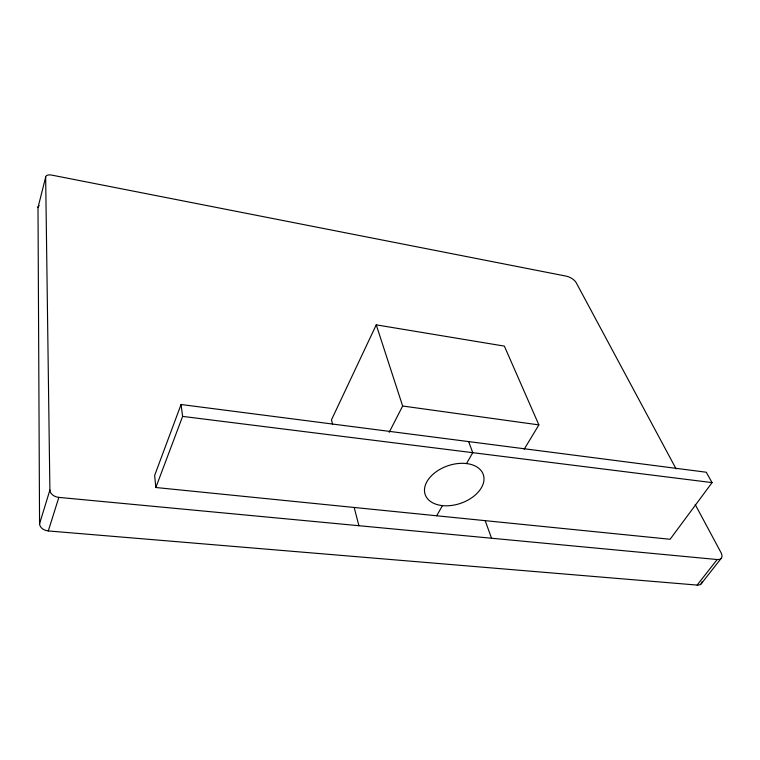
<?xml version="1.0" encoding="UTF-8"?>
<svg xmlns="http://www.w3.org/2000/svg" width="760" height="760" viewBox="0 0 760 760"><rect width="100%" height="100%" fill="white"/><g stroke="black" fill="none" stroke-linecap="round" stroke-linejoin="round"><path stroke-width="1.14" d="M702.003 581.799A10.203 5.652 38 0 1 697.148 585.086L48.298 530.945A8.721 6.374 11.4 0 1 39.558 523.735L38 207.527L45.657 177.184A6.27 3.192 15.5 0 1 51.709 175.094L566.314 276.165A8.512 3.905 28.9 0 1 576.203 282.701L676.106 468.91M39.558 523.735L49.894 490.095L45.657 177.184M48.298 530.945L58.862 497.392A8.911 6.317 12.5 0 1 49.894 490.095M181.07 404.51L154.631 475.456L155.847 487.511L670.111 539.267L712.072 482.609L706.249 472.226L181.07 404.51L182.618 416.394L155.847 487.511M524.144 449.284L538.878 424.897L504.364 346.113L376.248 324.852L331.455 419.9L332.642 424.45M389.167 432.373L402.648 406.011L376.248 324.852M436.658 515.774L442.472 505.618M466.535 463.562L472.758 452.675L468.635 441.588M697.148 585.086L717.174 559.531A10.383 5.548 37.3 0 0 721.003 552.606L695.191 504.478M701.138 583.889L721.173 558.391M58.862 497.392L717.174 559.531M182.618 416.394L712.072 482.609M402.648 406.011L538.878 424.897M485.222 520.733L491.539 538.232M354.198 507.556L358.91 525.711M38 207.527A6.165 3.259 15 0 1 39.235 205.722M441.75 505.533A30.723 19.826 -19 0 0 483.873 477.033A30.723 19.826 -19 0 0 437.085 471.115A30.723 19.826 -19 0 0 441.75 505.533"/></g></svg>
